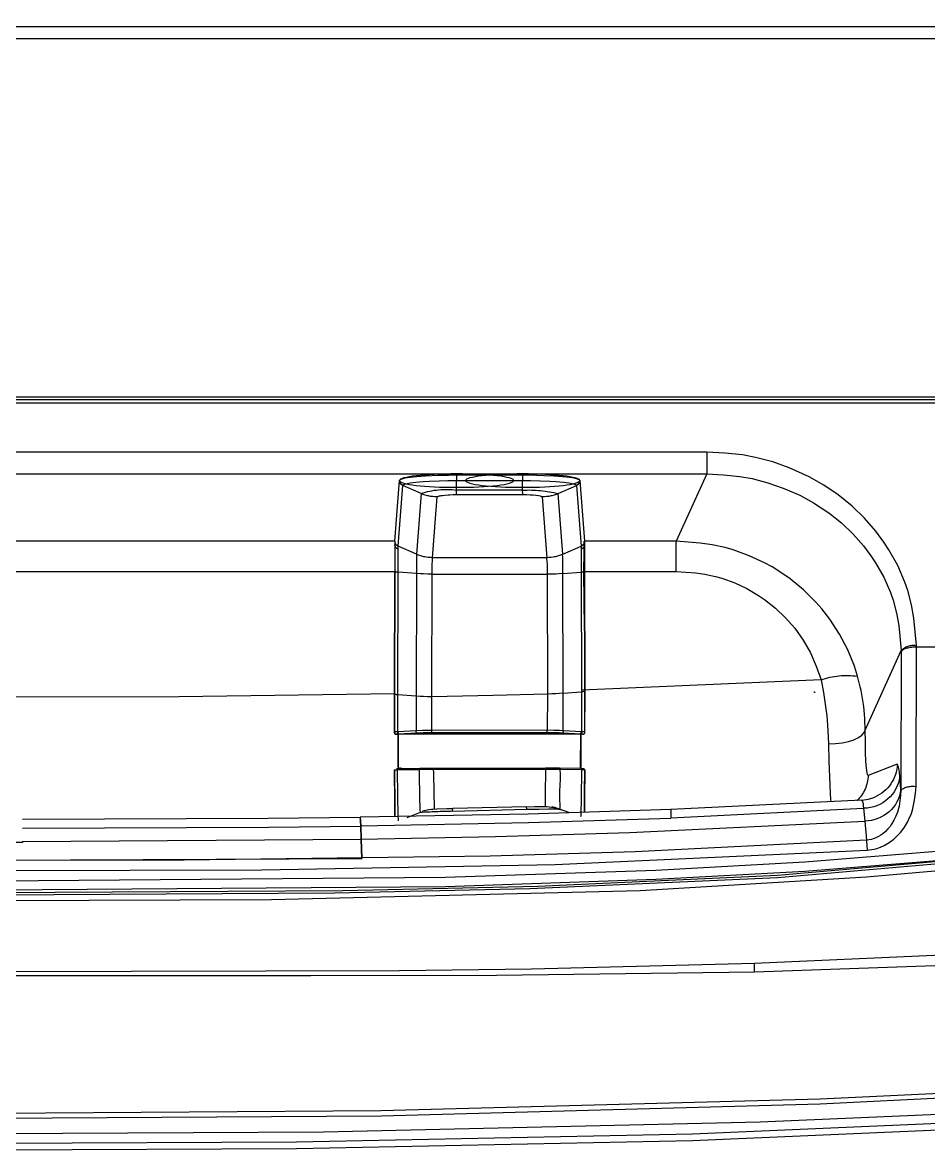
# Model space of a CAD drawing. Header units: inches. Extents: x 5931 to 10048, y 0 to 3185.
# Drawn here: x 7222.138 to 7224.51, y 923.788 to 926.744 of the extents above; entities that cross this region are included whole.
import ezdxf

# ---------------------------------------------------------------- set-up
doc = ezdxf.new("R2010")
doc.units = ezdxf.units.IN
doc.header["$LTSCALE"] = 48
doc.header["$MEASUREMENT"] = 0
doc.linetypes.add('DASHDOT2', pattern=[0.5, 0.25, -0.125, 0, -0.125])
for name, color, linetype in [('A-Eqpm-NIC', 8, 'DASHDOT2'), ('A-Flor-Case-Full Height', 8, 'Continuous'), ('A-Flor-Pattern', 8, 'Continuous')]:
    doc.layers.add(name, color=color, linetype=linetype)

# ---------------------------------------------------------------- blocks, each defined once
blk = doc.blocks.new('Precor_r815')
for p, q in [((-4.0278, 22.9114), (0, 22.9114)), ((4.0278, 22.8957), (-4.0278, 22.8957)), ((-2.1149, 22.7616), (3.3732, 22.7616)), ((-2.1149, 22.7616), (-2.1149, 22.7024)), ((3.3732, 22.7024), (-2.1149, 22.7024)), ((-1.7816, 22.6841), (-1.7935, 22.5186)), ((-1.6316, 22.7023), (-1.6316, 22.6984)), ((-1.4585, 22.7023), (-1.6316, 22.7023)), ((-1.6316, 22.6984), (-1.4585, 22.6984)), ((-1.4585, 22.6843), (-1.6316, 22.6843)), ((-1.4585, 22.6984), (-1.4585, 22.7023)), ((-1.2967, 22.5186), (-1.3085, 22.6841)), ((-1.773, 22.6708), (-1.7848, 22.5054)), ((-1.6316, 22.6579), (-1.4585, 22.6579)), ((-1.3053, 22.5054), (-1.3172, 22.6708)), ((-1.7367, 22.4832), (-1.7249, 22.6486)), ((-1.6828, 22.6395), (-1.6947, 22.4739)), ((-1.4585, 22.6458), (-1.6318, 22.6458)), ((-1.3955, 22.4739), (-1.4073, 22.6395)), ((-1.3652, 22.6486), (-1.3534, 22.4832)), ((-2.0347, 22.4367), (-2.0347, 22.5186)), ((-2.0347, 22.5186), (-1.7935, 22.5186)), ((-1.2967, 22.5186), (-0.166, 22.5186)), ((-1.6947, 22.4739), (-1.3955, 22.4739)), ((-1.7943, 22.4367), (-2.0347, 22.4367)), ((-1.7943, 22.4367), (-1.795, 22.1132)), ((-1.795, 22.111), (-1.7943, 22.4366)), ((-1.7855, 22.4344), (-1.7862, 22.1086)), ((-1.7379, 22.1047), (-1.7372, 22.4305)), ((-1.6957, 22.4289), (-1.6964, 22.1025)), ((-1.3944, 22.4289), (-1.6957, 22.4289)), ((-1.3937, 22.0953), (-1.3944, 22.4289)), ((-1.3529, 22.4305), (-1.3522, 22.0964)), ((-1.3039, 22.1004), (-1.3046, 22.4344)), ((-1.2951, 22.1028), (-1.2959, 22.4367)), ((-0.166, 22.4367), (-1.2959, 22.4367)), ((-1.2959, 22.4366), (-1.2951, 22.1027)), ((-4.7045, 22.2303), (-2.6649, 22.2303)), ((-1.2951, 22.0266), (-1.2951, 22.027)), ((-1.3053, 21.903), (-1.3053, 21.903)), ((-1.7527, 21.7795), (-1.7284, 21.789)), ((-1.2067, 21.7431), (-1.2079, 21.7069))]:
    blk.add_line(p, q)
for points in [[(-6.8125, 23.9071), (-6.7441, 23.6184), (-6.6335, 23.2856), (-6.5534, 23.0975), (-6.4512, 22.9006), (-6.2903, 22.6568), (-6.1883, 22.5316), (-6.0224, 22.3603), (-5.8375, 22.2042), (-5.716, 22.1179), (-5.4712, 21.9739), (-5.2122, 21.8529), (-4.9728, 21.7618), (-4.7571, 21.6929), (-4.3165, 21.5826), (-3.868, 21.503), (-3.4167, 21.4464), (-2.7112, 21.39), (-2.2398, 21.3683)], [(0, 23.9207), (-5.8609, 23.9207)], [(0, 23.8882), (-5.8539, 23.8882)], [(-2.2403, 21.3462), (-2.9577, 21.3722), (-3.4997, 21.412), (-3.8125, 21.4463), (-4.124, 21.4913), (-4.5624, 21.5788), (-4.8688, 21.6611), (-5.2051, 21.7794), (-5.4369, 21.881), (-5.6091, 21.9702), (-5.7934, 22.0826), (-5.9932, 22.2302), (-6.191, 22.4114), (-6.2982, 22.5285), (-6.463, 22.7421), (-6.6022, 22.9623), (-6.6959, 23.134), (-6.8063, 23.3662), (-6.9296, 23.6934), (-6.9728, 23.8504)], [(4.0278, 22.9052), (-4.0278, 22.9052)], [(-2.6649, 22.2346), (-2.6578, 22.309), (-2.6519, 22.3456), (-2.6424, 22.3844), (-2.6347, 22.4076), (-2.6156, 22.4526), (-2.5925, 22.4958), (-2.5795, 22.5166), (-2.5586, 22.546), (-2.5287, 22.5815), (-2.4958, 22.6146), (-2.4598, 22.6449), (-2.4221, 22.6715), (-2.3829, 22.6946), (-2.3311, 22.7189), (-2.2877, 22.7348), (-2.2428, 22.7472), (-2.2084, 22.7539), (-2.1618, 22.759), (-2.1149, 22.7616)], [(-2.1149, 22.7024), (-2.1584, 22.7001), (-2.2015, 22.6954), (-2.2334, 22.6894), (-2.275, 22.6781), (-2.3152, 22.6636), (-2.3585, 22.6439), (-2.3951, 22.6232), (-2.4345, 22.5962), (-2.4678, 22.5685), (-2.4984, 22.5384), (-2.5261, 22.5059), (-2.5455, 22.4791), (-2.5576, 22.4601), (-2.579, 22.4207), (-2.5968, 22.3795), (-2.6039, 22.3584), (-2.6128, 22.3229), (-2.6183, 22.2894), (-2.6249, 22.2214)], [(-2.1149, 22.7024), (-2.0347, 22.5186)], [(-1.7816, 22.6841), (-1.7814, 22.6819), (-1.7812, 22.6808), (-1.781, 22.68), (-1.7808, 22.6795), (-1.7804, 22.6784), (-1.78, 22.6774), (-1.7794, 22.6764), (-1.7788, 22.6755), (-1.7781, 22.6746), (-1.7773, 22.6738), (-1.7765, 22.673), (-1.7758, 22.6725), (-1.7749, 22.6719), (-1.773, 22.6708)], [(-1.7815, 22.6849), (-1.7801, 22.6861), (-1.7784, 22.6871), (-1.7731, 22.689), (-1.7679, 22.6902), (-1.7541, 22.6924), (-1.736, 22.6944), (-1.7136, 22.6961), (-1.6877, 22.6974), (-1.6684, 22.698), (-1.6316, 22.6984)], [(-1.6316, 22.6843), (-1.652, 22.6841), (-1.6779, 22.6836), (-1.7029, 22.6824), (-1.7199, 22.6813), (-1.7388, 22.6796), (-1.754, 22.6775), (-1.7648, 22.6753), (-1.7699, 22.6735), (-1.7715, 22.6725), (-1.7728, 22.6713)], [(-1.6316, 22.6984), (-1.6316, 22.6843)], [(-1.6316, 22.6579), (-1.6316, 22.6843)], [(-1.4585, 22.6984), (-1.4368, 22.6982), (-1.4093, 22.6976), (-1.3765, 22.6961), (-1.3542, 22.6944), (-1.3361, 22.6924), (-1.3223, 22.6902), (-1.3171, 22.689), (-1.3118, 22.6872), (-1.31, 22.6861), (-1.3087, 22.6849)], [(-1.4585, 22.6984), (-1.4585, 22.6843)], [(-1.3174, 22.6713), (-1.3187, 22.6725), (-1.3203, 22.6735), (-1.3254, 22.6753), (-1.3362, 22.6775), (-1.3514, 22.6796), (-1.3702, 22.6813), (-1.3872, 22.6824), (-1.4123, 22.6836), (-1.4353, 22.6841), (-1.4585, 22.6843)], [(-1.4585, 22.6579), (-1.4585, 22.6843)], [(-1.3172, 22.6708), (-1.3152, 22.6719), (-1.3143, 22.6725), (-1.3137, 22.6731), (-1.3128, 22.6738), (-1.3121, 22.6746), (-1.3114, 22.6755), (-1.3107, 22.6765), (-1.3102, 22.6774), (-1.3097, 22.6784), (-1.3093, 22.6795), (-1.3091, 22.68), (-1.3089, 22.6808), (-1.3087, 22.6819), (-1.3085, 22.6841)], [(-1.7249, 22.6486), (-1.773, 22.6708)], [(-1.7728, 22.6713), (-1.7728, 22.6711)], [(-1.6318, 22.6458), (-1.6316, 22.6579)], [(-1.4585, 22.6458), (-1.4585, 22.6579)], [(-1.3652, 22.6486), (-1.3172, 22.6708)], [(-1.3173, 22.6711), (-1.3174, 22.6713)], [(-1.7249, 22.6486), (-1.7195, 22.6465), (-1.7141, 22.6445), (-1.7086, 22.6428), (-1.7058, 22.6421), (-1.703, 22.6415), (-1.7002, 22.641), (-1.6944, 22.6403), (-1.6886, 22.6398), (-1.6828, 22.6395)], [(-1.6318, 22.6458), (-1.6413, 22.6457), (-1.6511, 22.6453), (-1.659, 22.6448), (-1.6665, 22.6441), (-1.6728, 22.6433), (-1.6776, 22.6423), (-1.6794, 22.6418), (-1.681, 22.6411), (-1.6818, 22.6406), (-1.6828, 22.6395)], [(-1.4073, 22.6395), (-1.4078, 22.6403), (-1.4082, 22.6406), (-1.4088, 22.6411), (-1.4109, 22.6418), (-1.4127, 22.6423), (-1.415, 22.6428), (-1.418, 22.6434), (-1.4214, 22.6438), (-1.4285, 22.6446), (-1.4363, 22.6452), (-1.4405, 22.6454), (-1.4493, 22.6457), (-1.4585, 22.6458)], [(-1.4073, 22.6395), (-1.4015, 22.6398), (-1.3957, 22.6403), (-1.39, 22.641), (-1.3872, 22.6415), (-1.3843, 22.6421), (-1.3816, 22.6428), (-1.3761, 22.6445), (-1.3706, 22.6465), (-1.3652, 22.6486)], [(-2.5102, 22.1509), (-2.5018, 22.1783), (-2.4844, 22.223), (-2.4629, 22.2659), (-2.4374, 22.3066), (-2.4163, 22.3349), (-2.4012, 22.3526), (-2.3687, 22.3861), (-2.3332, 22.4163), (-2.3144, 22.4302), (-2.2859, 22.4487), (-2.2664, 22.4597), (-2.2261, 22.4792), (-2.1842, 22.4952), (-2.1628, 22.5015), (-2.1288, 22.5089), (-2.0977, 22.5133), (-2.0347, 22.5186)], [(-1.7943, 22.4366), (-1.7942, 22.4672), (-1.7938, 22.5094)], [(-1.7935, 22.5186), (-1.7933, 22.5173), (-1.7931, 22.5159), (-1.7928, 22.5146), (-1.7926, 22.5139), (-1.7924, 22.5133), (-1.7922, 22.5128), (-1.7917, 22.5117), (-1.791, 22.5107), (-1.7903, 22.5097), (-1.7897, 22.5089), (-1.789, 22.5082), (-1.7882, 22.5075), (-1.7878, 22.5072), (-1.787, 22.5067), (-1.7863, 22.5062), (-1.7848, 22.5054)], [(-1.3053, 22.5054), (-1.3034, 22.5065), (-1.3025, 22.5071), (-1.3018, 22.5076), (-1.301, 22.5084), (-1.3002, 22.5092), (-1.2995, 22.5101), (-1.2989, 22.511), (-1.2983, 22.512), (-1.2979, 22.513), (-1.2975, 22.514), (-1.2973, 22.5145), (-1.2971, 22.5153), (-1.2969, 22.5164), (-1.2967, 22.5186)], [(-1.2964, 22.5094), (-1.2961, 22.4902), (-1.2959, 22.4366)], [(-1.785, 22.4972), (-1.7852, 22.4811), (-1.7855, 22.4344)], [(-1.7848, 22.5053), (-1.7849, 22.5042), (-1.7849, 22.5017), (-1.785, 22.4972)], [(-1.7368, 22.4832), (-1.7848, 22.5054)], [(-1.7372, 22.4305), (-1.7371, 22.4458), (-1.7372, 22.4616), (-1.7371, 22.4698), (-1.7369, 22.4762), (-1.7366, 22.4815), (-1.7366, 22.4826), (-1.7368, 22.4832)], [(-1.7367, 22.4832), (-1.7313, 22.4811), (-1.7259, 22.4791), (-1.7204, 22.4773), (-1.7176, 22.4766), (-1.7148, 22.476), (-1.712, 22.4755), (-1.7062, 22.4748), (-1.7005, 22.4743), (-1.6947, 22.4739)], [(-1.3955, 22.4739), (-1.3897, 22.4743), (-1.3839, 22.4748), (-1.3782, 22.4755), (-1.3753, 22.476), (-1.3725, 22.4766), (-1.3697, 22.4773), (-1.3642, 22.4791), (-1.3588, 22.4811), (-1.3534, 22.4832)], [(-1.3534, 22.4832), (-1.3053, 22.5054)], [(-1.3534, 22.4831), (-1.3534, 22.4798), (-1.3531, 22.4713), (-1.353, 22.4659), (-1.353, 22.4498), (-1.3529, 22.4311)], [(-1.3051, 22.4972), (-1.3052, 22.501), (-1.3053, 22.5037), (-1.3053, 22.5053)], [(-1.3046, 22.4344), (-1.3047, 22.4584), (-1.3051, 22.4972)], [(-1.6946, 22.4739), (-1.6953, 22.4632), (-1.6955, 22.4565), (-1.6955, 22.442), (-1.6957, 22.4289)], [(-1.3944, 22.4289), (-1.3946, 22.4414), (-1.3946, 22.4583), (-1.3948, 22.4636), (-1.3954, 22.471), (-1.3955, 22.4739)], [(-2.0347, 22.4367), (-2.0851, 22.4324), (-2.11, 22.4289), (-2.1372, 22.4231), (-2.1543, 22.4182), (-2.1879, 22.4057), (-2.2201, 22.3898), (-2.2507, 22.371), (-2.266, 22.3601), (-2.2949, 22.3364), (-2.3214, 22.3101), (-2.3454, 22.2816), (-2.3676, 22.2495), (-2.3776, 22.2324), (-2.3866, 22.2148), (-2.4017, 22.1783), (-2.4144, 22.1409)], [(-1.7943, 22.4366), (-1.7942, 22.4364), (-1.794, 22.4362), (-1.7938, 22.4361), (-1.7937, 22.436), (-1.7934, 22.4358), (-1.793, 22.4356), (-1.7924, 22.4355), (-1.7919, 22.4353), (-1.7912, 22.4351), (-1.7905, 22.435), (-1.7897, 22.4349), (-1.7884, 22.4347), (-1.7875, 22.4346), (-1.7855, 22.4344)], [(-1.7372, 22.4305), (-1.7855, 22.4344)], [(-1.7372, 22.4305), (-1.7265, 22.4298), (-1.7183, 22.4294), (-1.7071, 22.4291), (-1.6957, 22.4289)], [(-1.3944, 22.4289), (-1.383, 22.4292), (-1.3718, 22.4297), (-1.3636, 22.4302), (-1.3529, 22.4311)], [(-1.3529, 22.4305), (-1.3046, 22.4344)], [(-1.3046, 22.4344), (-1.3027, 22.4346), (-1.3017, 22.4347), (-1.3004, 22.4349), (-1.2996, 22.435), (-1.2989, 22.4351), (-1.2983, 22.4353), (-1.2977, 22.4355), (-1.2972, 22.4356), (-1.2967, 22.4358), (-1.2964, 22.436), (-1.2963, 22.4361), (-1.2961, 22.4362), (-1.296, 22.4364), (-1.2959, 22.4366)], [(-2.6649, 22.2303), (-2.6649, 22.2346)], [(-2.6638, 21.8507), (-2.6649, 22.2303)], [(-2.6649, 22.2303), (-2.6577, 22.2301), (-2.6542, 22.2299), (-2.6516, 22.2296), (-2.6483, 22.2292), (-2.6451, 22.2286), (-2.6421, 22.228), (-2.6392, 22.2272), (-2.6366, 22.2263), (-2.6341, 22.2254), (-2.632, 22.2244), (-2.63, 22.2233), (-2.6284, 22.2222), (-2.627, 22.221), (-2.626, 22.2198), (-2.6256, 22.2191), (-2.6249, 22.2172)], [(-2.5304, 22.0046), (-2.6249, 22.2214)], [(-2.6249, 22.2214), (-2.6249, 22.2172)], [(-2.6249, 22.2172), (-2.6239, 21.8413)], [(-4.6934, 22.1386), (-4.4209, 22.0233), (-4.2111, 21.9494), (-4.0204, 21.8941), (-3.5477, 21.7867), (-3.1483, 21.7227), (-2.7609, 21.6775), (-2.3716, 21.6447), (-1.9808, 21.6218), (-1.4284, 21.6026), (0, 21.5908)], [(-2.5304, 22.0046), (-2.5295, 22.0348), (-2.5287, 22.0478), (-2.5266, 22.069), (-2.5235, 22.0905), (-2.5195, 22.1119), (-2.5172, 22.1225), (-2.5102, 22.1509)], [(-2.4144, 22.1409), (-2.4206, 22.1069), (-2.4227, 22.0942), (-2.4264, 22.0686), (-2.4293, 22.043), (-2.4315, 22.0178), (-2.4324, 22.0025), (-2.4339, 21.9669)], [(-2.4144, 22.1409), (-1.7869, 22.1131)], [(-4.7374, 22.0988), (-4.5452, 22.0129), (-4.2861, 21.9171), (-4.0435, 21.8441), (-3.7123, 21.7644), (-3.2516, 21.683), (-2.8738, 21.6354), (-2.5341, 21.6034), (-1.9401, 21.5668), (-0.9723, 21.542), (0, 21.5379)], [(0, 21.5545), (-1.1386, 21.5608), (-1.6505, 21.5725), (-2.3005, 21.6032), (-2.9803, 21.6644), (-3.3186, 21.71), (-3.6545, 21.7696), (-3.9869, 21.8463), (-4.3231, 21.9474), (-4.5124, 22.0174), (-4.7227, 22.1103)], [(-4.7195, 22.115), (-4.5097, 22.0224), (-4.3208, 21.9526), (-3.9851, 21.8517), (-3.6532, 21.775), (-3.3175, 21.7155), (-2.9796, 21.6699), (-2.3, 21.6087), (-1.6716, 21.5788), (-1.1599, 21.5667), (0, 21.56)], [(0, 21.567), (-1.4288, 21.5788), (-1.9812, 21.5979), (-2.3715, 21.6205), (-2.7616, 21.6532), (-3.1508, 21.6984), (-3.5442, 21.7609), (-3.9351, 21.846), (-4.3259, 21.9609), (-4.7021, 22.1141)], [(-2.3957, 22.1084), (-2.3964, 22.1084), (-2.3967, 22.1083), (-2.3971, 22.1082), (-2.3972, 22.1082), (-2.3974, 22.1082), (-2.3975, 22.1081), (-2.3976, 22.108), (-2.3977, 22.108), (-2.3978, 22.1079), (-2.398, 22.1076), (-2.3981, 22.1074), (-2.3981, 22.1072)], [(-1.7951, 22.0539), (-1.795, 22.111)], [(-1.795, 22.111), (-1.7951, 22.0539)], [(-1.795, 22.1132), (-1.795, 22.111)], [(-1.795, 22.111), (-1.7949, 22.1108), (-1.7947, 22.1106), (-1.7945, 22.1104), (-1.7944, 22.1103), (-1.7941, 22.1101), (-1.7937, 22.1099), (-1.7931, 22.1097), (-1.7926, 22.1096), (-1.7919, 22.1094), (-1.7912, 22.1093), (-1.7904, 22.1091), (-1.7891, 22.1089), (-1.7882, 22.1088), (-1.7862, 22.1086)], [(-1.7379, 22.1047), (-1.7862, 22.1086)], [(-1.7862, 22.1086), (-1.7862, 22.0001)], [(-1.738, 22.0028), (-1.7379, 22.1047)], [(-1.7379, 22.1047), (-1.7272, 22.1038), (-1.719, 22.1033), (-1.7078, 22.1028), (-1.6964, 22.1025)], [(-1.6964, 22.1025), (-1.5543, 22.0987), (-1.3937, 22.0953)], [(-1.6964, 22.1025), (-1.6957, 22.004)], [(-1.3937, 22.0953), (-1.3823, 22.0953), (-1.3711, 22.0955), (-1.3629, 22.0958), (-1.3522, 22.0964)], [(-1.3931, 22.0037), (-1.3937, 22.0952)], [(-1.3522, 22.0964), (-1.3039, 22.1004)], [(-1.3522, 22.0964), (-1.3522, 22.0025)], [(-1.3039, 22.1004), (-1.302, 22.1006), (-1.301, 22.1007), (-1.2997, 22.1009), (-1.2989, 22.101), (-1.2982, 22.1012), (-1.2976, 22.1013), (-1.297, 22.1015), (-1.2965, 22.1017), (-1.296, 22.1019), (-1.2957, 22.102), (-1.2956, 22.1021), (-1.2954, 22.1023), (-1.2952, 22.1025), (-1.2951, 22.1027)], [(-1.3038, 21.9998), (-1.3039, 22.1004)], [(-1.2951, 22.1028), (-0.7294, 22.0953), (-0.1578, 22.0943)], [(-1.2951, 22.1027), (-1.2951, 21.998)], [(-1.2951, 22.027), (-1.2951, 22.1013)], [(-1.795, 21.9982), (-1.7951, 22.0539)], [(-2.5379, 21.8809), (-2.537, 21.8817), (-2.5359, 21.8839), (-2.5351, 21.8878), (-2.5336, 21.9006), (-2.5323, 21.9194), (-2.5313, 21.9435), (-2.5307, 21.9726), (-2.5304, 22.0046)], [(-2.4339, 21.9669), (-2.4523, 21.9678), (-2.4699, 21.9701), (-2.4862, 21.9737), (-2.5005, 21.9783), (-2.5125, 21.984), (-2.5217, 21.9904), (-2.5277, 21.9974), (-2.5304, 22.0046)], [(-1.738, 22.0028), (-1.7287, 22.0033), (-1.7223, 22.0035), (-1.7136, 22.0037), (-1.6957, 22.004)], [(-1.6957, 22.004), (-1.3931, 22.0037)], [(-1.3931, 22.0037), (-1.3824, 22.0036), (-1.3693, 22.0032), (-1.3522, 22.0025)], [(-1.2951, 21.9979), (-1.2951, 22.0266)], [(-1.795, 21.9982), (-1.7949, 21.9983), (-1.7949, 21.9984), (-1.7947, 21.9985), (-1.7946, 21.9986), (-1.7942, 21.9988), (-1.7937, 21.999), (-1.7931, 21.9992), (-1.7924, 21.9993), (-1.7916, 21.9995), (-1.7906, 21.9996), (-1.7896, 21.9998), (-1.7885, 21.9999), (-1.7862, 22.0001)], [(-1.79, 21.9932), (-1.7909, 21.9933), (-1.7913, 21.9934), (-1.7917, 21.9935), (-1.7919, 21.9936), (-1.7923, 21.9938), (-1.7927, 21.994), (-1.793, 21.9942), (-1.7934, 21.9945), (-1.7937, 21.9948), (-1.794, 21.9952), (-1.7943, 21.9955), (-1.7945, 21.9959), (-1.7947, 21.9963), (-1.7948, 21.9968), (-1.7949, 21.997), (-1.7949, 21.9973), (-1.795, 21.9976), (-1.795, 21.9982)], [(-1.7842, 21.9942), (-1.7857, 21.9941), (-1.7864, 21.9941), (-1.7871, 21.994), (-1.7877, 21.9939), (-1.7883, 21.9938), (-1.7887, 21.9937), (-1.7891, 21.9936), (-1.7895, 21.9935), (-1.7897, 21.9934), (-1.7899, 21.9933), (-1.79, 21.9932)], [(-1.79, 21.9932), (-1.7851, 21.9932)], [(-1.7862, 22.0001), (-1.738, 22.0028)], [(-1.7851, 21.9932), (-1.785, 21.9932)], [(-1.7847, 21.8999), (-1.785, 21.9978)], [(-1.7847, 21.8996), (-1.785, 21.9932)], [(-1.785, 21.9932), (-1.3051, 21.9929)], [(-1.736, 21.9969), (-1.7842, 21.9942)], [(-1.783, 21.9971), (-1.7826, 21.9015)], [(-1.6957, 21.998), (-1.7127, 21.9978), (-1.721, 21.9976), (-1.7271, 21.9974), (-1.736, 21.9969)], [(-1.3931, 21.9978), (-1.6957, 21.998)], [(-1.3542, 21.9968), (-1.3705, 21.9974), (-1.3829, 21.9977), (-1.3931, 21.9978)], [(-1.3059, 21.9941), (-1.3542, 21.9968)], [(-1.3522, 22.0025), (-1.3038, 21.9998)], [(-1.3001, 21.993), (-1.3002, 21.9931), (-1.3003, 21.9932), (-1.3005, 21.9933), (-1.3007, 21.9934), (-1.3008, 21.9935), (-1.3012, 21.9936), (-1.3017, 21.9937), (-1.3022, 21.9937), (-1.3028, 21.9938), (-1.3034, 21.9939), (-1.3041, 21.994), (-1.3049, 21.994), (-1.3059, 21.9941)], [(-1.3051, 21.9981), (-1.3053, 21.9071)], [(-1.3053, 21.9041), (-1.3051, 21.9929)], [(-1.3051, 21.9862), (-1.3052, 21.9704)], [(-1.3051, 21.9929), (-1.3001, 21.9929)], [(-1.3051, 21.9929), (-1.3051, 21.9862)], [(-1.3038, 21.9998), (-1.3022, 21.9997), (-1.3011, 21.9996), (-1.3001, 21.9995), (-1.2991, 21.9994), (-1.2982, 21.9992), (-1.2974, 21.9991), (-1.2968, 21.9989), (-1.2962, 21.9987), (-1.2959, 21.9986), (-1.2957, 21.9985), (-1.2954, 21.9983), (-1.2952, 21.9982), (-1.2951, 21.998)], [(-1.2951, 21.9979), (-1.2952, 21.997), (-1.2953, 21.9965), (-1.2954, 21.9962), (-1.2954, 21.996), (-1.2956, 21.9956), (-1.2958, 21.9952), (-1.2961, 21.9949), (-1.2964, 21.9945), (-1.2967, 21.9942), (-1.2971, 21.9939), (-1.2974, 21.9937), (-1.2978, 21.9934), (-1.2982, 21.9933), (-1.2987, 21.9931), (-1.2989, 21.9931), (-1.2992, 21.993), (-1.2995, 21.993), (-1.3001, 21.9929)], [(-1.2951, 21.998), (-1.2951, 21.9979)], [(-2.4339, 21.9669), (-2.4351, 21.9199), (-2.4371, 21.856), (-2.4383, 21.831), (-2.4393, 21.8165), (-2.4401, 21.8093)], [(-1.3053, 21.903), (-1.3052, 21.9704)], [(-2.6208, 21.8783), (-2.6199, 21.8886), (-2.619, 21.8963), (-2.6184, 21.9), (-2.6178, 21.9031), (-2.6171, 21.9054), (-2.6168, 21.9064), (-2.6162, 21.908), (-2.6155, 21.9093), (-2.6148, 21.9103), (-2.6141, 21.9113)], [(-2.6141, 21.9113), (-2.5379, 21.8809)], [(-1.786, 21.8974), (-1.7881, 21.8972), (-1.7892, 21.897), (-1.7901, 21.8969), (-1.7906, 21.8968), (-1.7915, 21.8966), (-1.7923, 21.8964), (-1.7929, 21.8961), (-1.7933, 21.896), (-1.7939, 21.8957), (-1.7941, 21.8956), (-1.7943, 21.8954), (-1.7944, 21.8953), (-1.7946, 21.8952), (-1.7946, 21.895), (-1.7947, 21.8948), (-1.7947, 21.8947)], [(-1.7947, 21.8947), (-1.7942, 21.8204), (-1.7936, 21.7808)], [(-1.7936, 21.7808), (-1.7943, 21.8372), (-1.7947, 21.8947)], [(-1.7942, 21.8969), (-1.7939, 21.8975), (-1.7937, 21.8978)], [(-1.7841, 21.8999), (-1.7865, 21.8999), (-1.7882, 21.8998), (-1.7894, 21.8998), (-1.79, 21.8997), (-1.7906, 21.8997), (-1.7911, 21.8995), (-1.7915, 21.8994), (-1.7918, 21.8993), (-1.7921, 21.8991), (-1.7924, 21.899), (-1.7927, 21.8988), (-1.7931, 21.8984), (-1.7936, 21.8978)], [(-1.7303, 21.8981), (-1.786, 21.8974)], [(-1.786, 21.8974), (-1.7852, 21.8182), (-1.7843, 21.7756), (-1.784, 21.7707), (-1.7837, 21.7684)], [(-1.7841, 21.8999), (-1.7284, 21.9003)], [(-1.7292, 21.7889), (-1.7295, 21.789), (-1.7299, 21.7893), (-1.7301, 21.79), (-1.7301, 21.7952), (-1.7295, 21.8207), (-1.7295, 21.8383), (-1.7306, 21.8708), (-1.7307, 21.8832), (-1.7303, 21.8981)], [(-1.6915, 21.8984), (-1.708, 21.8984), (-1.7303, 21.8981)], [(-1.7284, 21.9003), (-1.7073, 21.9004), (-1.6916, 21.9004)], [(-1.6916, 21.9004), (-1.3981, 21.9)], [(-1.6915, 21.8984), (-1.6904, 21.8288), (-1.6906, 21.8031), (-1.6905, 21.7987), (-1.6903, 21.7974), (-1.6899, 21.7966), (-1.6891, 21.7958)], [(-1.398, 21.8979), (-1.6915, 21.8984)], [(-1.4006, 21.789), (-1.4001, 21.7946), (-1.3992, 21.8324), (-1.3982, 21.888), (-1.398, 21.8979)], [(-1.3981, 21.9), (-1.3622, 21.8998)], [(-1.3603, 21.8975), (-1.3714, 21.8977), (-1.3831, 21.8978), (-1.398, 21.8979)], [(-1.3603, 21.8975), (-1.3598, 21.8821), (-1.361, 21.8253), (-1.3618, 21.7863), (-1.3624, 21.7807)], [(-1.3622, 21.8998), (-1.3057, 21.8993)], [(-1.3037, 21.8967), (-1.3603, 21.8975)], [(-1.3144, 21.8994), (-1.3125, 21.8999), (-1.3117, 21.9001), (-1.3108, 21.9003), (-1.3104, 21.9005), (-1.3096, 21.9008), (-1.3089, 21.9011), (-1.3083, 21.9014)], [(-1.3059, 21.7568), (-1.3055, 21.759), (-1.305, 21.7719), (-1.3043, 21.8245), (-1.3037, 21.8967)], [(-1.3057, 21.8993), (-1.3037, 21.8993), (-1.3023, 21.8992), (-1.3015, 21.8992), (-1.3008, 21.8992), (-1.3004, 21.8991)], [(-1.3053, 21.903), (-1.3054, 21.8991)], [(-1.3053, 21.9071), (-1.3053, 21.901)], [(-1.2953, 21.8941), (-1.2954, 21.8943), (-1.2955, 21.8945), (-1.2956, 21.8946), (-1.2957, 21.8947), (-1.2959, 21.8948), (-1.2963, 21.8951), (-1.2968, 21.8953), (-1.2974, 21.8955), (-1.298, 21.8957), (-1.2988, 21.8959), (-1.2996, 21.8961), (-1.3005, 21.8963), (-1.3016, 21.8964), (-1.3037, 21.8967)], [(-1.2959, 21.8964), (-1.2962, 21.8969), (-1.2966, 21.8975)], [(-1.2953, 21.8941), (-1.296, 21.7962), (-1.2966, 21.7685)], [(-1.2965, 21.7714), (-1.2959, 21.8099), (-1.2953, 21.8941)], [(-2.6237, 21.8434), (-2.6208, 21.8783)], [(-2.5356, 21.6773), (-2.5537, 21.6802), (-2.5607, 21.6819), (-2.5705, 21.6854), (-2.5801, 21.6898), (-2.5891, 21.6951), (-2.596, 21.6999), (-2.6057, 21.7077), (-2.6146, 21.7163), (-2.6227, 21.7255), (-2.6288, 21.7336), (-2.6332, 21.74), (-2.6411, 21.7536), (-2.6477, 21.7677), (-2.6505, 21.7749), (-2.6543, 21.7867), (-2.6565, 21.7957), (-2.6598, 21.8138), (-2.6621, 21.8322), (-2.6638, 21.8507)], [(-2.6239, 21.8413), (-2.6237, 21.8434)], [(-2.6239, 21.8413), (-2.6228, 21.8266), (-2.6213, 21.8121), (-2.6191, 21.7976), (-2.6175, 21.7905), (-2.6149, 21.7812), (-2.6109, 21.7699), (-2.6058, 21.759), (-2.5997, 21.7485), (-2.5954, 21.7422), (-2.5898, 21.735), (-2.5835, 21.7282), (-2.5765, 21.722), (-2.5716, 21.7182), (-2.5652, 21.7141), (-2.5585, 21.7106), (-2.5513, 21.7079), (-2.5464, 21.7065), (-2.5334, 21.7044)], [(-2.5207, 21.8134), (-2.539, 21.8163), (-2.5554, 21.822)], [(-2.5207, 21.8134), (-2.5213, 21.8128), (-2.5219, 21.8121), (-2.5225, 21.8113), (-2.523, 21.8102), (-2.5233, 21.8095), (-2.5238, 21.8079), (-2.5243, 21.8059), (-2.5248, 21.8034), (-2.5251, 21.8013), (-2.5254, 21.7982), (-2.5261, 21.7913)], [(-2.5207, 21.8134), (-2.0201, 21.7879)], [(-1.6419, 21.7955), (-1.6623, 21.7959), (-1.6879, 21.7962), (-1.6959, 21.796), (-1.701, 21.7956), (-1.7075, 21.7948), (-1.7104, 21.7942), (-1.7163, 21.7927), (-1.7284, 21.789)], [(-2.5261, 21.7913), (-2.529, 21.7564)], [(-2.0201, 21.765), (-2.5261, 21.7913)], [(-2.0201, 21.7879), (-2.0201, 21.765)], [(-2.0201, 21.7879), (-1.6459, 21.7757), (-1.2051, 21.7668)], [(-1.7269, 21.7897), (-1.7334, 21.7871)], [(-1.7284, 21.789), (-1.7234, 21.7909), (-1.7208, 21.7918), (-1.7183, 21.7926), (-1.7157, 21.7933), (-1.7131, 21.7939), (-1.7118, 21.7941), (-1.7105, 21.7943), (-1.7079, 21.7945)], [(-1.6425, 21.7886), (-1.6467, 21.7887), (-1.6753, 21.7892), (-1.6995, 21.7896), (-1.7177, 21.7896), (-1.7255, 21.7894), (-1.7284, 21.789)], [(-1.6425, 21.7886), (-1.6418, 21.7954)], [(-1.4477, 21.784), (-1.6425, 21.7886)], [(-1.6418, 21.7954), (-1.4481, 21.7909)], [(-1.4477, 21.784), (-1.4481, 21.7909)], [(-1.3692, 21.7832), (-1.3733, 21.785), (-1.3772, 21.7861), (-1.3812, 21.787), (-1.385, 21.7877), (-1.3927, 21.7887), (-1.3959, 21.7891), (-1.4068, 21.7897), (-1.4323, 21.7905), (-1.4481, 21.7909)], [(-1.329, 21.7661), (-1.3637, 21.7812)], [(-1.2067, 21.7436), (-1.2062, 21.757), (-1.2059, 21.7621), (-1.2057, 21.764), (-1.2055, 21.7653), (-1.2054, 21.7661), (-1.2052, 21.7666), (-1.2051, 21.7668)], [(-1.2051, 21.7663), (-1.2054, 21.765), (-1.2057, 21.763), (-1.2059, 21.7607), (-1.2062, 21.756), (-1.2067, 21.7432)], [(-1.2051, 21.7663), (-0.9641, 21.7635), (-0.3197, 21.7606)], [(-2.529, 21.7564), (-2.5334, 21.7044)], [(-1.2079, 21.7073), (-1.5603, 21.7143), (-1.9127, 21.7251), (-2.529, 21.7564)], [(-1.2067, 21.7436), (-1.6467, 21.7526), (-2.0201, 21.7649)], [(-1.2079, 21.7073), (-1.2067, 21.7436)], [(-0.3197, 21.7373), (-0.9645, 21.7403), (-1.2067, 21.7431)], [(-1.2096, 21.655), (-1.2079, 21.7073)], [(-1.2079, 21.7069), (-1.2096, 21.6545)], [(-0.3197, 21.7009), (-1.2079, 21.7069)], [(0, 21.6207), (-0.9474, 21.6237), (-1.7172, 21.6382), (-2.5356, 21.6773)], [(-2.5334, 21.7044), (-1.9266, 21.6728), (-1.5468, 21.661), (-0.744, 21.6498), (0, 21.6482)], [(-0.3197, 21.7009), (-0.3197, 21.6985)], [(-0.3197, 21.6985), (0, 21.6984)], [(0, 21.6488), (-1.2096, 21.655)], [(-2.2403, 21.3462), (-2.2402, 21.3489), (-2.2402, 21.3517), (-2.2401, 21.3545), (-2.24, 21.3572), (-2.24, 21.36), (-2.2399, 21.3628), (-2.2398, 21.3655), (-2.2398, 21.3683)], [(-2.2398, 21.3683), (-1.6547, 21.3534), (-1.3087, 21.3485), (0, 21.3449)], [(-1.5627, 21.3371), (-2.2403, 21.3462)], [(-1.5627, 21.3371), (-2.2403, 21.3462)], [(-1.0758, 21.3355), (-1.5627, 21.3371)], [(0, 21.3363), (-1.0758, 21.3355)], [(0, 21.3363), (-1.0758, 21.3355)], [(-4.7082, 21.2111), (-4.1363, 21.1295), (-3.5616, 21.0701), (-2.9871, 21.028), (-2.4118, 20.9988), (-1.2599, 20.9671), (0, 20.9588)], [(0, 20.9452), (-1.2601, 20.9538), (-2.4123, 20.9861), (-2.9878, 21.0157), (-3.5625, 21.0583), (-4.1376, 21.1175), (-4.7098, 21.1999)], [(0, 20.8598), (-1.0387, 20.8647), (-2.0774, 20.8862), (-3.1157, 20.9336), (-3.6345, 20.9718), (-3.9429, 21.0022), (-4.6367, 21.0901)], [(-4.6337, 21.1071), (-3.9413, 21.0193), (-3.6335, 20.9889), (-3.1157, 20.9509), (-2.0771, 20.9036), (-1.0387, 20.8823), (0, 20.8775)], [(-4.4256, 21.1073), (-3.8897, 21.0439), (-3.3988, 20.9993), (-2.827, 20.9623), (-2.2547, 20.9364), (-1.1095, 20.9092), (0, 20.903)]]:
    blk.add_lwpolyline(points)
for centre, radius, start, end in [((-1.7665, 22.6849), 0.015, 180.1743, 245.069), ((-1.3237, 22.6849), 0.015, 294.9305, 359.8262), ((-1.6485, 22.3563), 0.3021, 86.7985, 104.6528), ((-1.4306, 22.4658), 0.1942, 70.3042, 98.2444), ((-1.7803, 22.5099), 0.0135, 181.9049, 249.2685), ((-1.3099, 22.5099), 0.0135, 290.7327, 358.0948), ((-2.6567, 22.1923), 0.0431, 42.4508, 100.8767), ((-2.4806, 21.9702), 0.1831, 68.7981, 99.3046), ((-1.8818, 22.0026), 0.1861, 358.5962, 0.4369), ((-1.6811, 22.0023), 0.288, 359.1051, 0.2684), ((-1.78, 21.999), 0.00629, 169.8569, 229.0595), ((-1.7318, 22.0017), 0.0063, 169.7558, 229.0182), ((-1.3583, 22.0015), 0.00619, 310.5244, 9.7788), ((-1.3099, 21.9988), 0.00617, 310.4817, 9.6854), ((-1.3001, 21.998), 0.00499, 269.876, 359.7511), ((-2.5143, 21.913), 0.0999, 181.0071, 245.6735), ((-1.7897, 21.8947), 0.005, 153.4751, 179.9726), ((-1.7833, 21.8973), 0.00264, 106.6709, 177.8683), ((-1.7278, 21.8979), 0.0025, 105.04, 175.6445), ((-1.7037, 21.8988), 0.0123, 358.3091, 7.5029), ((-1.4184, 21.8983), 0.0204, 358.8914, 4.755), ((-1.3629, 21.8973), 0.00262, 4.2354, 75.4608), ((-1.3065, 21.8966), 0.00281, 1.3164, 73.4472), ((-1.3003, 21.8941), 0.00499, 0.0159, 26.5127), ((-2.5245, 21.8881), 0.0968, 185.8217, 269.0738), ((-2.438, 21.8827), 0.0999, 181.0196, 225.2309), ((-2.6549, 21.7995), 0.052, 53.4296, 99.8995), ((-2.5274, 21.8532), 0.0968, 185.8182, 269.0234), ((-1.4934, 19.5179), 2.2666, 86.6849, 88.8431), ((-1.2889, 21.5923), 1.2496, 174.8562, 176.1016)]:
    blk.add_arc(centre, radius, start, end)
for centre, major_axis, ratio in [((-1.6316, 22.684), (-0.15, 0), 0.122037), ((-1.6316, 22.684), (-0.15, 0), 0.122037), ((-1.4585, 22.684), (-0.15, 0), 0.122037), ((-1.4585, 22.684), (-0.15, 0), 0.122037), ((-1.7934, 22.4194), (-0.0001, -0.1), 0.008706), ((-1.7934, 22.4194), (-0.0001, -0.1), 0.008706), ((-1.2967, 22.4194), (0.0001, -0.1), 0.008706), ((-1.2967, 22.4194), (0.0001, -0.1), 0.008706)]:
    blk.add_ellipse(centre, major_axis=major_axis, ratio=ratio)
blk = doc.blocks.new('floor pattern 1st floor')
at = {"layer": 'A-Flor-Pattern'}
h = blk.add_hatch(dxfattribs=at)
h.set_pattern_fill('WOODS_BOARD_WIDE', color=256, scale=3, pattern_type=2)
h.set_pattern_definition([(0, (2343, 1229.155), (0, 6), []), (90, (2343, 1229.155), (-12, 12), [6, -42]), (90, (2367, 1235.155), (-12, 12), [6, -42])])
edge = h.paths.add_edge_path(flags=16)
edge.add_line((2149.545, 1020.6322), (2161.545, 1020.6322))
edge.add_ellipse((2161.545, 1015.6322), major_axis=(-3.5355, -3.5355), ratio=1, start_angle=135, end_angle=225, ccw=False)
edge.add_line((2166.545, 1015.6322), (2166.545, 984.6322))
edge.add_ellipse((2161.545, 984.6322), major_axis=(3.5355, -3.5355), ratio=1, start_angle=315, end_angle=405, ccw=False)
edge.add_line((2161.545, 979.6322), (2156.545, 979.6322))
edge.add_line((2156.545, 979.6322), (2156.545, 955.6322))
edge.add_line((2156.545, 955.6322), (2147.545, 955.6322))
edge.add_line((2147.545, 955.6322), (2126.545, 955.6322))
edge.add_line((2126.545, 955.6322), (2126.545, 995.431))
edge.add_line((2126.545, 995.431), (2126.545, 1010.6322))
edge.add_line((2126.545, 1010.6322), (2144.545, 1010.6322))
edge.add_line((2144.545, 1010.6322), (2144.545, 1015.6322))
edge.add_ellipse((2148.7432, 1016.4341), major_axis=(3.1948, 3.1948), ratio=0.85373, start_angle=38.5071, end_angle=141.4929, ccw=False)
edge = h.paths.add_edge_path(flags=16)
edge.add_ellipse((2192.3469, 952.4341), major_axis=(-3.1924, 3.1924), ratio=0.855373, start_angle=218.4535, end_angle=321.5465, ccw=False)
edge.add_line((2196.545, 951.6322), (2196.5315, 920.2652))
edge.add_ellipse((2191.545, 920.6322), major_axis=(-3.5355, -3.5355), ratio=1, start_angle=45, end_angle=130.7903, ccw=False)
edge.add_line((2191.545, 915.6322), (2186.7141, 915.6322))
edge.add_line((2186.7141, 915.6322), (2186.545, 891.6322))
edge.add_line((2186.545, 891.6322), (2177.545, 891.6322))
edge.add_line((2177.545, 891.6322), (2156.545, 891.6322))
edge.add_line((2156.545, 891.6322), (2156.545, 931.431))
edge.add_line((2156.545, 931.431), (2156.545, 946.6322))
edge.add_line((2156.545, 946.6322), (2174.545, 946.6322))
edge.add_line((2174.545, 946.6322), (2174.545, 951.6322))
edge.add_ellipse((2179.545, 951.6322), major_axis=(3.5355, -3.5355), ratio=1, start_angle=135, end_angle=225, ccw=False)
edge.add_line((2179.545, 956.6322), (2191.545, 956.6322))
edge = h.paths.add_edge_path(flags=16)
edge.add_ellipse((2066.3997, 1141.2807), major_axis=(0, 0.0156), ratio=1, start_angle=270, end_angle=337.7307)
edge.add_line((2066.4056, 1141.2951), (2066.4056, 1141.2867))
edge.add_line((2066.4056, 1141.2867), (2066.4056, 1140.7527))
edge.add_line((2066.4056, 1140.7527), (2066.3997, 1140.7527))
edge.add_line((2066.3997, 1140.7527), (2066.3997, 1140.7072))
edge.add_line((2066.3997, 1140.7072), (2049.1278, 1140.7072))
edge.add_line((2049.1278, 1140.7072), (2045.1001, 1140.7072))
edge.add_line((2045.1001, 1140.7072), (2032.7596, 1140.7072))
edge.add_line((2032.7596, 1140.7072), (2030.3778, 1140.7072))
edge.add_line((2030.3778, 1140.7072), (2028.0028, 1140.7072))
edge.add_line((2028.0028, 1140.7072), (2028.0028, 1140.7527))
edge.add_line((2028.0028, 1140.7527), (2027.9969, 1140.7527))
edge.add_line((2027.9969, 1140.7527), (2027.9969, 1141.2867))
edge.add_line((2027.9969, 1141.2867), (2027.9969, 1141.2951))
edge.add_ellipse((2028.0028, 1141.2807), major_axis=(0, 0.0156), ratio=1, start_angle=22.2693, end_angle=90)
edge.add_line((2027.9872, 1141.2807), (2027.9872, 1140.7072))
edge.add_line((2027.9872, 1140.7072), (2027.9513, 1140.7072))
edge.add_line((2027.9513, 1140.7072), (2027.9513, 1141.2807))
edge.add_line((2027.9513, 1141.2807), (2027.9513, 1141.2867))
edge.add_ellipse((2027.9968, 1141.2867), major_axis=(0.0455, 0), ratio=1, start_angle=90, end_angle=180, ccw=False)
edge.add_line((2027.9968, 1141.3322), (2027.9969, 1141.3322))
edge.add_line((2027.9969, 1141.3322), (2028.0028, 1141.3322))
edge.add_line((2028.0028, 1141.3322), (2033.8793, 1141.3322))
edge.add_line((2033.8793, 1141.3322), (2033.8793, 1141.9057))
edge.add_ellipse((2033.9308, 1141.9057), major_axis=(0.0515, 0), ratio=1, start_angle=90, end_angle=180, ccw=False)
edge.add_line((2033.9308, 1141.9572), (2036.1293, 1141.9572))
edge.add_line((2036.1293, 1141.9572), (2036.1293, 1145.9295))
edge.add_ellipse((2037.8793, 1152.7072), major_axis=(7, 0), ratio=1, start_angle=180, end_angle=255.52249, ccw=False)
edge.add_ellipse((2037.8793, 1152.7072), major_axis=(7, 0), ratio=1, start_angle=0, end_angle=180, ccw=False)
edge.add_ellipse((2037.8793, 1152.7072), major_axis=(7, 0), ratio=1, start_angle=284.47751, end_angle=360, ccw=False)
edge.add_line((2039.6293, 1145.9295), (2039.6293, 1141.9572))
edge.add_line((2039.6293, 1141.9572), (2041.8278, 1141.9572))
edge.add_ellipse((2041.8278, 1141.9057), major_axis=(0.0515, 0), ratio=1, start_angle=360, end_angle=450, ccw=False)
edge.add_line((2041.8793, 1141.9057), (2041.8793, 1141.3322))
edge.add_line((2041.8793, 1141.3322), (2052.5763, 1141.3322))
edge.add_line((2052.5763, 1141.3322), (2052.5763, 1141.9057))
edge.add_ellipse((2052.6278, 1141.9057), major_axis=(0.0515, 0), ratio=1, start_angle=90, end_angle=180, ccw=False)
edge.add_line((2052.6278, 1141.9572), (2054.8263, 1141.9572))
edge.add_line((2054.8263, 1141.9572), (2054.8263, 1145.9295))
edge.add_ellipse((2056.5763, 1152.7072), major_axis=(7, 0), ratio=1, start_angle=180, end_angle=255.52249, ccw=False)
edge.add_ellipse((2056.5763, 1152.7072), major_axis=(7, 0), ratio=1, start_angle=0, end_angle=180, ccw=False)
edge.add_ellipse((2056.5763, 1152.7072), major_axis=(7, 0), ratio=1, start_angle=284.47751, end_angle=360, ccw=False)
edge.add_line((2058.3263, 1145.9295), (2058.3263, 1141.9572))
edge.add_line((2058.3263, 1141.9572), (2060.5248, 1141.9572))
edge.add_ellipse((2060.5248, 1141.9057), major_axis=(0.0515, 0), ratio=1, start_angle=360, end_angle=450, ccw=False)
edge.add_line((2060.5763, 1141.9057), (2060.5763, 1141.3322))
edge.add_line((2060.5763, 1141.3322), (2066.3997, 1141.3322))
edge.add_line((2066.3997, 1141.3322), (2066.4056, 1141.3322))
edge.add_line((2066.4056, 1141.3322), (2066.4057, 1141.3322))
edge.add_ellipse((2066.4057, 1141.2867), major_axis=(0.0455, 0), ratio=1, start_angle=360, end_angle=450, ccw=False)
edge.add_line((2066.4513, 1141.2867), (2066.4513, 1141.2807))
edge.add_line((2066.4513, 1141.2807), (2066.4513, 1140.7072))
edge.add_line((2066.4513, 1140.7072), (2066.4154, 1140.7072))
edge.add_line((2066.4154, 1140.7072), (2066.4154, 1141.2807))
edge = h.paths.add_edge_path(flags=16)
edge.add_ellipse((2444.8292, 1074.381), major_axis=(-118.2279, -0.0387), ratio=0.67080297, start_angle=0, end_angle=360)
h.paths.add_polyline_path([(2248.8, 1035.4972), (2231.2, 1035.4972), (2231.2, 1051.0172), (2248.8, 1051.0172)], flags=16)
h.paths.add_polyline_path([(2082.295, 971.0822), (2080.545, 971.0822), (2080.545, 1020.6322), (2082.295, 1020.6322)], flags=16)
h.paths.add_polyline_path([(2176.17, 1088.7072), (2128.17, 1088.7072), (2128.17, 1056.7072), (2176.17, 1056.7072)], flags=16)
h.paths.add_polyline_path([(2082.795, 1013.3525), (2084.545, 1013.3525), (2084.545, 889.6322), (2082.795, 889.6322)], flags=16)
h.paths.add_polyline_path([(2647.161, 890.6322), (2647.911, 890.6322), (2647.911, 885.0072), (2647.161, 885.0072)], flags=17)
h.paths.add_polyline_path([(2904.9508, 1517.4972), (2903.2, 1517.4972), (2903.2, 1603.9407), (2838.3795, 1603.9407), (2838.3795, 1227.955), (2473.75, 1227.955), (2473.75, 1224.7937), (2343.75, 1224.7937), (2343.75, 1227.955), (2248.295, 1227.955), (2248.295, 1213.6322), (2077.625, 1213.6322), (2077.625, 1355.1322), (2019.625, 1355.1322), (2019.625, 1232.0072), (2025.81, 1232.0072), (2025.81, 1213.6322), (2006.19, 1213.6322), (2006.19, 1226.7572), (1903.615, 1226.7572), (1903.615, 1213.6322), (1889.75, 1213.6322), (1889.75, 1212.8822), (1884.25, 1212.8822), (1884.25, 1252.7572), (1889.75, 1252.7572), (1889.75, 1252.0072), (1902, 1252.0072), (1902, 1420.0072), (1885.75, 1420.0072), (1885.75, 1438.0072), (1751.625, 1438.0072), (1751.625, 1252.7572), (1758.31, 1252.7572), (1758.31, 1212.8822), (1756.81, 1212.8822), (1756.81, 1173.2572), (1347.75, 1173.2572), (1347.75, 1179.2572), (1414.74, 1179.2572), (1414.74, 1233.5072), (1410.74, 1233.5072), (1410.74, 1240.2491), (1356.74, 1240.2491), (1356.74, 1233.5072), (1269.125, 1233.5072), (1269.125, 1173.2572), (980.455, 1173.2572), (980.455, 1209.2072), (835.81, 1209.2072), (835.81, 1173.2572), (707.3769, 1173.2572), (707.3769, 1113.2572), (1275.75, 1113.2572), (1275.75, 1101.2572), (1347.75, 1101.2572), (1347.75, 1113.2572), (1800.625, 1113.2572), (1800.625, 1077.2572), (1858.625, 1077.2572), (1858.625, 1113.2572), (1885.75, 1113.2572), (1885.75, 1158.4572), (2017.2013, 1158.4572), (2017.2013, 1140.7072), (2077.2013, 1140.7072), (2077.2013, 1158.4572), (2176.17, 1158.4572), (2176.17, 1129.5822), (2082.0763, 1129.5822), (2082.0763, 1127.4572), (2027.085, 1127.4572), (2027.085, 1061.4572), (2086.795, 1061.4572), (2086.795, 1056.5822), (2024.71, 1056.5822), (2024.71, 987.1322), (2072.795, 987.1322), (2072.795, 1017.7275), (2080.045, 1017.7275), (2080.045, 890.6322), (2059.8097, 890.6322), (2059.8097, 885.0074), (2386.0006, 885.0072), (2386.0183, 985.8914), (2427.0059, 985.8914), (2427.0059, 986.5101), (2501.0306, 986.5101), (2501.0306, 985.8914), (2542.0183, 985.8914), (2542.0183, 885.0072), (2647.161, 885.0072), (2647.161, 1054.5072), (2790.9145, 1054.5072), (2790.9145, 1108.5072), (2664.9294, 1108.5072), (2664.9294, 1114.5072), (2881.955, 1114.5072), (2881.955, 1158.6276), (2917.955, 1158.6276), (2917.955, 1114.5072), (2978.205, 1114.5072), (2978.205, 1227.955), (2920.8649, 1227.955), (2920.865, 1226.455), (2902.77, 1226.4529), (2902.77, 1231.7029), (2891.52, 1231.7029), (2891.52, 1397.6448), (2882.27, 1397.6448), (2882.27, 1453.0572), (2891.5194, 1453.056), (2902.77, 1453.056), (2902.77, 1457.9972), (2921.23, 1457.9972), (2921.23, 1455.9322), (2978.205, 1455.9322), (2978.205, 1516.5323), (2962.2, 1516.5323), (2962.2, 1517.4972)])
h = blk.add_hatch(dxfattribs=at)
h.set_pattern_fill('NET', color=256, scale=144)
h.set_pattern_definition([(0, (3055.871, 1522.532), (0, 18), []), (90, (3055.871, 1522.532), (-18, 1e-15), [])])
h.paths.add_polyline_path([(1124.625, 1107.2572), (1124.625, 1053.9672), (1130.31, 1053.9672), (1130.31, 1032.5472), (1124.625, 1032.5472), (1124.625, 894.1322), (1128.5, 894.1322), (1128.5006, 893.1322), (1559.51, 893.1322), (1559.51, 893.8393), (1559.51, 895.5573), (1559.385, 1107.2572), (1353.75, 1107.2572), (1353.75, 1095.2572), (1269.75, 1095.2572), (1269.75, 1107.2572)])

msp = doc.modelspace()

# ---------------------------------------------------------------- block references
at = {"layer": 'A-Eqpm-NIC', "xscale": -0.9981457892836261, "yscale": 0.9613000631475188}
msp.add_blockref('Precor_r815', (7221.8187, 903.7386), dxfattribs=at)
at = {"layer": 'A-Flor-Case-Full Height'}
msp.add_blockref('floor pattern 1st floor', (6000, 0), dxfattribs=at)

doc.saveas('drawing.dxf')
